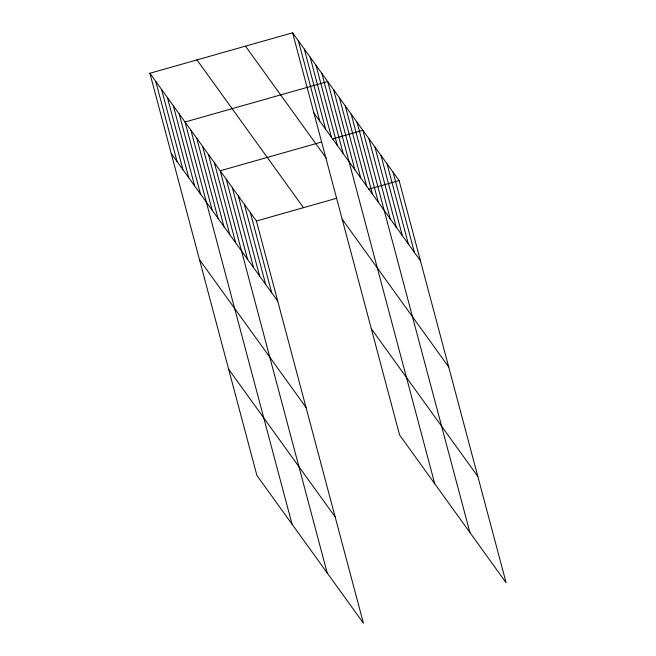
<?xml version="1.0" encoding="UTF-8"?>
<svg xmlns="http://www.w3.org/2000/svg" width="656" height="656" viewBox="0 0 656 656"><rect width="100%" height="100%" fill="white"/><g stroke="black" fill="none" stroke-linecap="round" stroke-linejoin="round"><path stroke-width="0.98" d="M149.888 73.259L256.414 221.015L363.424 623.2L256.898 475.444L149.888 73.259L292.576 32.8L399.102 180.556L506.112 582.741L399.586 434.985L292.576 32.8M321.678 141.999L220.195 170.773L327.205 572.967M332.469 138.941L362.883 130.323L469.893 532.508M256.414 221.015L336.487 198.309M368.688 189.182L399.102 180.556M313.904 112.963L420.43 260.719M245.483 46.15L326.221 158.129M342.178 219.227L448.704 366.983M196.972 59.909L303.498 207.665M371.312 328.722L477.839 476.477M171.216 153.414L277.742 301.17M199.49 259.686L306.016 407.442M228.624 369.172L335.15 516.928M393.067 172.184L414.395 252.347M387.032 163.811L408.36 243.966M380.988 155.439L402.317 235.594M374.953 147.067L396.281 227.222M368.918 138.695L390.246 218.85M357.02 122.196L378.348 202.351M351.165 114.062L372.493 194.225M345.302 105.936L366.63 186.099M339.447 97.81L360.775 177.973M333.584 89.683L354.912 169.847M434.739 483.743L327.729 81.557L185.041 122.016L292.051 524.201M321.866 73.431L343.195 153.594M316.012 65.305L337.34 145.468M310.149 57.179L331.477 137.342M304.294 49.052L325.622 129.216M298.431 40.926L319.759 121.089M250.379 212.642L271.707 292.797M244.335 204.27L265.672 284.425M238.3 195.898L259.628 276.053M232.265 187.518L253.593 267.681M226.23 179.145L247.558 259.309M214.332 162.647L235.66 242.81M208.477 154.521L229.805 234.684M202.614 146.395L223.942 226.558M196.759 138.268L218.087 218.432M190.896 130.142L212.224 210.305M179.178 113.89L200.506 194.053M173.323 105.764L194.652 185.927M167.46 97.637L188.789 177.792M161.606 89.511L182.934 169.666M155.743 81.385L177.071 161.54"/></g></svg>
